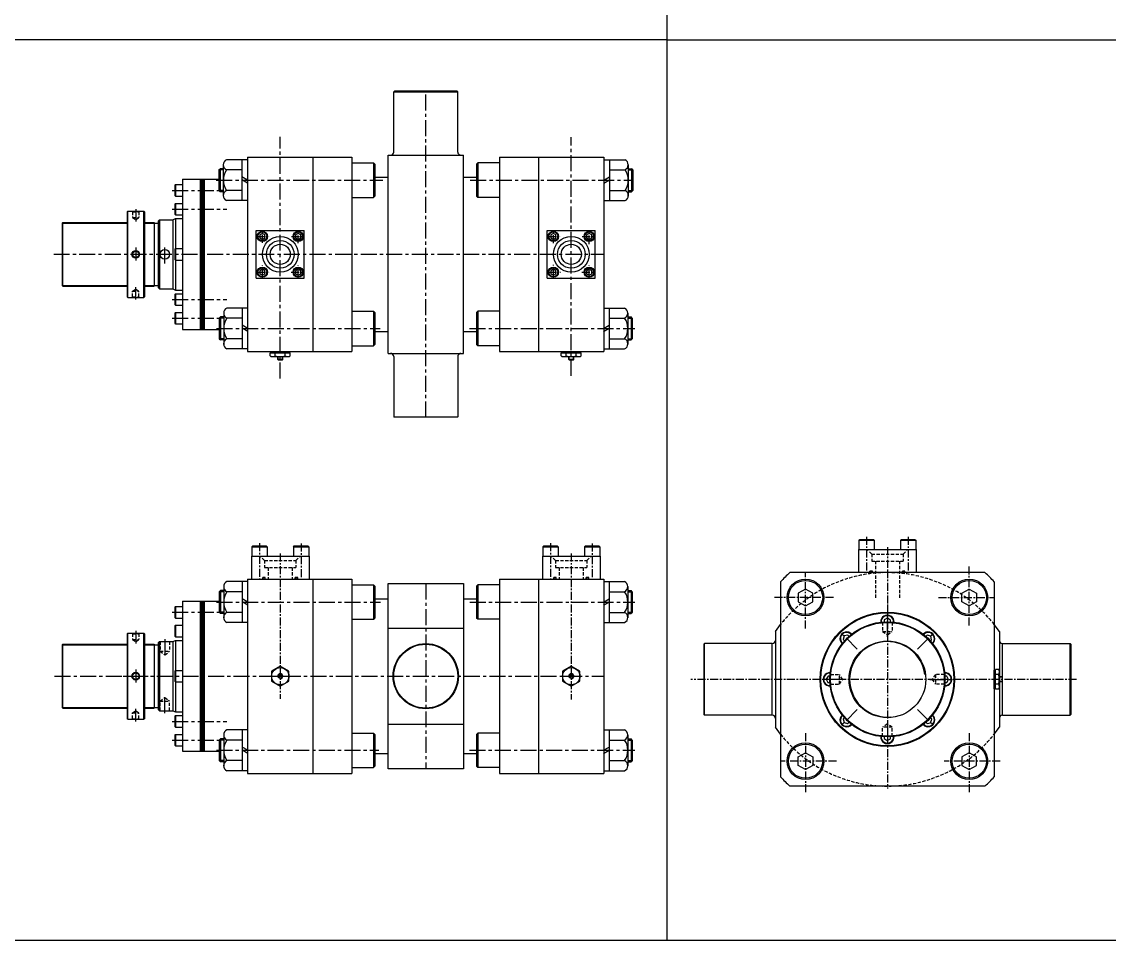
# Model space of a CAD drawing. Extents: x -819 to 9946, y 0 to 4813.
# Drawn here: x 4964 to 6664, y 0 to 1437 of the extents above; entities that cross this region are included whole.
import ezdxf

# ---------------------------------------------------------------- set-up
doc = ezdxf.new("R2010")
doc.units = 0
doc.header["$LTSCALE"] = 10
doc.header["$MEASUREMENT"] = 0
for name, pattern in [('CENTER', [2, 1.25, -0.25, 0.25, -0.25]), ('CENTERX2', [4, 2.5, -0.5, 0.5, -0.5]), ('HIDDENX2', [0.75, 0.5, -0.25])]:
    doc.linetypes.add(name, pattern=pattern)
doc.layers.get('0').update_dxf_attribs({"linetype": 'CONTINUOUS'})
for name, color, linetype in [('BOM-UDEF', 3, 'CONTINUOUS'), ('CEN', 1, 'CENTERX2'), ('HID', 2, 'HIDDENX2'), ('ML', 7, 'CONTINUOUS')]:
    doc.layers.add(name, color=color, linetype=linetype)

msp = doc.modelspace()

# ---------------------------------------------------------------- linework, layer by layer
for p, q in [((5972.619, 2826.778), (5972.619, 0)), ((5972.619, 1408.728), (0, 1408.728)), ((5972.619, 1408.728), (7819.647, 1408.728)), ((0, 0), (9946.14, 0))]:
    msp.add_line(p, q)
at = {"color": 7, "linetype": 'Continuous'}
for p, q in [((5352.745, 914.108), (5352.745, 919.126)), ((5352.745, 919.126), (5359.083, 919.126)), ((5353.745, 919.126), (5353.745, 921.126)), ((5353.745, 921.126), (5382.922, 921.126)), ((5359.083, 919.126), (5383.922, 919.126)), ((5360.539, 914.108), (5360.539, 919.126)), ((5376.128, 914.108), (5376.128, 919.126)), ((5382.922, 919.126), (5382.922, 921.126)), ((5383.922, 914.108), (5383.922, 919.126)), ((5807.745, 914.108), (5807.745, 919.126)), ((5807.745, 919.126), (5814.083, 919.126)), ((5808.745, 919.126), (5808.745, 921.126)), ((5808.745, 921.126), (5837.922, 921.126)), ((5814.083, 919.126), (5838.922, 919.126)), ((5815.539, 914.108), (5815.539, 919.126)), ((5831.128, 914.108), (5831.128, 919.126)), ((5837.922, 919.126), (5837.922, 921.126)), ((5838.922, 914.108), (5838.922, 919.126)), ((5355.92, 913.126), (5380.746, 913.126)), ((5364.333, 913.381), (5364.333, 913.383)), ((5364.333, 908.626), (5364.333, 913.126)), ((5364.333, 908.626), (5364.833, 908.126)), ((5372.333, 908.626), (5364.333, 908.626)), ((5364.833, 908.126), (5371.833, 908.126)), ((5372.333, 908.626), (5371.833, 908.126)), ((5372.333, 908.626), (5372.333, 913.126)), ((5810.92, 913.126), (5835.746, 913.126)), ((5819.333, 913.381), (5819.333, 913.383)), ((5819.333, 908.626), (5819.333, 913.126)), ((5819.333, 908.626), (5819.833, 908.126)), ((5827.333, 908.626), (5819.333, 908.626)), ((5819.833, 908.126), (5826.833, 908.126)), ((5827.333, 908.626), (5826.833, 908.126)), ((5827.333, 908.626), (5827.333, 913.126)), ((6484.589, 393.61), (6484.589, 422.787)), ((6486.589, 422.787), (6484.589, 422.787)), ((6491.606, 423.787), (6486.589, 423.787)), ((6486.589, 398.949), (6486.589, 423.787)), ((6491.606, 415.993), (6486.589, 415.993)), ((6492.589, 395.786), (6492.589, 420.612)), ((6497.089, 412.199), (6492.589, 412.199)), ((6497.089, 412.199), (6497.589, 411.699)), ((6497.089, 412.199), (6497.089, 404.199)), ((6497.589, 404.699), (6497.589, 411.699)), ((6486.589, 393.61), (6484.589, 393.61)), ((6491.606, 400.405), (6486.589, 400.405)), ((6486.589, 392.61), (6486.589, 398.949)), ((6491.606, 392.61), (6486.589, 392.61)), ((6492.334, 404.199), (6492.332, 404.199)), ((6497.089, 404.199), (6492.589, 404.199)), ((6497.089, 404.199), (6497.589, 404.699))]:
    msp.add_line(p, q, dxfattribs=at)
at = {"color": 1, "linetype": 'CENTER', "ltscale": 5}
for p, q in [((5354.833, 413.149), (5381.833, 413.149)), ((5809.833, 413.149), (5836.833, 413.149))]:
    msp.add_line(p, q, dxfattribs=at)
at = {"color": 7, "linetype": 'Continuous'}
for points in [[(5354.833, 405.355), (5368.333, 397.56), (5381.833, 405.355), (5381.833, 420.943), (5368.333, 428.737), (5354.833, 420.943)], [(5809.833, 405.355), (5823.333, 397.56), (5836.833, 405.355), (5836.833, 420.943), (5823.333, 428.737), (5809.833, 420.943)], [(5366.89, 415.649), (5365.447, 413.149), (5366.89, 410.649), (5369.777, 410.649), (5371.22, 413.149), (5369.777, 415.649)], [(5821.89, 415.649), (5820.447, 413.149), (5821.89, 410.649), (5824.777, 410.649), (5826.22, 413.149), (5824.777, 415.649)]]:
    msp.add_lwpolyline(points, close=True, dxfattribs=at)
for centre, radius in [((5368.333, 413.149), 13.5), ((5823.333, 413.149), 13.5), ((5368.333, 413.149), 3.5), ((5823.333, 413.149), 3.5)]:
    msp.add_circle(centre, radius, dxfattribs=at)
for centre, radius, start, end in [((5355.92, 918.748), 5.623, 235.615753, 270), ((5356.642, 921.346), 8.22, 241.700645, 298.299355), ((5368.326, 944.472), 31.347, 255.617183, 270.014071), ((5368.341, 944.472), 31.347, 269.985929, 284.382817), ((5380.025, 921.346), 8.22, 241.700645, 298.299355), ((5810.92, 918.748), 5.623, 235.615753, 270), ((5811.642, 921.346), 8.22, 241.700645, 298.299355), ((5823.326, 944.472), 31.347, 255.617183, 270.014071), ((5823.341, 944.472), 31.347, 269.985929, 284.382817), ((5835.025, 921.346), 8.22, 241.700645, 298.299355), ((6484.368, 419.89), 8.22, 331.700645, 28.299355), ((6461.242, 408.207), 31.347, 359.985929, 14.382817), ((6461.242, 408.191), 31.347, 345.617183, 0.014071), ((6484.368, 396.508), 8.22, 331.700645, 28.299355), ((6486.966, 395.786), 5.623, 325.615753, 0)]:
    msp.add_arc(centre, radius, start, end, dxfattribs=at)
at = {"layer": 'BOM-UDEF', "color": 0}
for p, q in [((5536.833, 1228.126), (5654.833, 1228.126)), ((5536.833, 918.126), (5536.833, 1228.126)), ((5654.833, 918.126), (5654.833, 1228.126)), ((5536.833, 918.126), (5654.833, 918.126)), ((5536.833, 558.149), (5654.833, 558.149)), ((5536.833, 268.149), (5536.833, 558.149)), ((5654.833, 558.149), (5654.833, 268.149)), ((6142.589, 483.199), (6150.589, 494.067)), ((6492.589, 483.199), (6484.589, 494.067)), ((5536.833, 488.149), (5654.833, 488.149)), ((6137.589, 352.199), (6137.589, 464.199)), ((6497.589, 352.199), (6497.589, 464.199)), ((5536.833, 338.149), (5654.833, 338.149)), ((6150.589, 322.331), (6142.589, 333.199)), ((6484.589, 322.331), (6492.589, 333.199)), ((5654.833, 268.149), (5536.833, 268.149))]:
    msp.add_line(p, q, dxfattribs=at)
for radius in [51, 50]:
    msp.add_circle((5595.833, 413.149), radius, dxfattribs=at)
for centre, start, end in [((5540.833, 1233.126), 270, 0), ((5540.833, 913.126), 0, 90), ((6137.589, 347.199), 0, 90), ((6497.589, 347.199), 90, 180)]:
    msp.add_arc(centre, 5, start, end, dxfattribs=at)
at = {"layer": 'CEN'}
for p, q in [((5595.833, 818.126), (5595.833, 1328.126)), ((5368.333, 878.853), (5368.333, 1257.066)), ((5823.333, 883.151), (5823.333, 1256.467)), ((5268.333, 1189.126), (5528.759, 1189.126)), ((5665.489, 1189.126), (5919.333, 1189.126)), ((5199.333, 1173.126), (5272.333, 1173.126)), ((5284.252, 1173.126), (5284.333, 1173.126)), ((5142.466, 1143.87), (5142.466, 1124.313)), ((5199.333, 1143.836), (5284.749, 1143.836)), ((5014.067, 1073.126), (5873.782, 1073.126)), ((5142.466, 1083.636), (5142.466, 1063.359)), ((5187.833, 1058.832), (5187.833, 1086.442)), ((5142.466, 1002.381), (5142.466, 1021.938)), ((5199.333, 1002.416), (5284.749, 1002.416)), ((5199.333, 973.126), (5272.885, 973.126)), ((5268.885, 957.126), (5524.571, 957.126)), ((5664.292, 957.126), (5922.782, 957.126)), ((5595.833, 558.149), (5595.833, 268.149)), ((5268.885, 529.149), (5525.078, 529.149)), ((5664.596, 529.149), (5922.782, 529.149)), ((5199.333, 513.149), (5272.885, 513.149)), ((6317.589, 525.208), (6317.589, 471.19)), ((6317.589, 474.737), (6317.589, 510.728)), ((5142.466, 483.893), (5142.466, 464.337)), ((6270.54, 455.248), (6245.09, 480.698)), ((6364.638, 455.248), (6390.088, 480.698)), ((5187.833, 471.149), (5187.833, 443.539)), ((5015.421, 413.149), (5873.782, 413.149)), ((5122.838, 413.149), (5161.114, 413.149)), ((5122.838, 413.149), (5161.114, 413.149)), ((5136.76, 413.149), (5172.025, 413.149)), ((5136.76, 413.149), (5172.025, 413.149)), ((5142.466, 423.659), (5142.466, 403.383)), ((6251.051, 408.199), (6215.06, 408.199)), ((6384.127, 408.199), (6420.118, 408.199)), ((5187.833, 355.149), (5187.833, 382.759)), ((5142.466, 342.405), (5142.466, 361.961)), ((6270.54, 361.149), (6245.09, 335.7)), ((6364.638, 361.149), (6390.088, 335.7)), ((5199.333, 342.438), (5284.749, 342.438)), ((6317.589, 341.661), (6317.589, 305.67)), ((5199.333, 313.149), (5272.885, 313.149)), ((5268.609, 297.149), (5522.517, 297.149)), ((5663.965, 297.149), (5922.782, 297.149))]:
    msp.add_line(p, q, dxfattribs=at)
at = {"layer": 'HID'}
for p, q in [((5137.466, 1139.626), (5136.466, 1140.626)), ((5137.466, 1139.626), (5137.466, 1130.626)), ((5137.466, 1139.626), (5147.466, 1139.626)), ((5147.466, 1139.626), (5148.466, 1140.626)), ((5147.466, 1139.626), (5147.466, 1130.626)), ((5137.466, 1130.626), (5147.466, 1130.626)), ((5137.466, 1130.626), (5142.466, 1127.459)), ((5142.466, 1127.459), (5147.466, 1130.626)), ((5137.466, 1006.626), (5136.466, 1005.626)), ((5137.466, 1015.626), (5142.466, 1018.792)), ((5137.466, 1015.626), (5147.466, 1015.626)), ((5137.466, 1006.626), (5137.466, 1015.626)), ((5137.466, 1006.626), (5147.466, 1006.626)), ((5142.466, 1018.792), (5147.466, 1015.626)), ((5147.466, 1006.626), (5147.466, 1015.626)), ((5147.466, 1006.626), (5148.466, 1005.626)), ((5343.783, 594.199), (5336.833, 601.149)), ((5392.883, 594.199), (5399.833, 601.149)), ((5798.783, 594.199), (5791.833, 601.149)), ((5847.883, 594.199), (5854.833, 601.149)), ((6293.039, 604.249), (6286.089, 611.199)), ((6293.039, 604.249), (6342.139, 604.249)), ((6293.039, 604.249), (6293.039, 593.199)), ((6342.139, 604.249), (6349.089, 611.199)), ((6342.139, 604.249), (6342.139, 593.199)), ((5343.783, 594.199), (5343.783, 583.149)), ((5343.783, 594.199), (5392.883, 594.199)), ((5343.783, 583.149), (5392.883, 583.149)), ((5349.583, 583.149), (5349.583, 565.149)), ((5387.083, 583.149), (5387.083, 565.149)), ((5392.883, 594.199), (5392.883, 583.149)), ((5798.783, 594.199), (5798.783, 583.149)), ((5798.783, 594.199), (5847.883, 594.199)), ((5798.783, 583.149), (5847.883, 583.149)), ((5804.583, 583.149), (5804.583, 565.149)), ((5842.083, 583.149), (5842.083, 565.149)), ((5847.883, 594.199), (5847.883, 583.149)), ((6293.039, 593.199), (6342.139, 593.199)), ((6298.839, 593.199), (6298.839, 534.313)), ((6336.339, 593.199), (6336.339, 534.313)), ((5340.833, 565.149), (5340.833, 567.549)), ((5340.833, 567.549), (5344.833, 567.549)), ((5344.833, 567.549), (5340.833, 567.549)), ((5340.833, 565.149), (5340.833, 567.549)), ((5344.833, 565.149), (5344.833, 567.549)), ((5344.833, 565.149), (5344.833, 567.549)), ((5391.833, 565.149), (5391.833, 567.549)), ((5395.833, 567.549), (5391.833, 567.549)), ((5391.833, 567.549), (5395.833, 567.549)), ((5391.833, 565.149), (5391.833, 567.549)), ((5395.833, 565.149), (5395.833, 567.549)), ((5395.833, 565.149), (5395.833, 567.549)), ((5795.833, 565.149), (5795.833, 567.549)), ((5795.833, 567.549), (5799.833, 567.549)), ((5799.833, 567.549), (5795.833, 567.549)), ((5795.833, 565.149), (5795.833, 567.549)), ((5799.833, 565.149), (5799.833, 567.549)), ((5799.833, 565.149), (5799.833, 567.549)), ((5846.833, 565.149), (5846.833, 567.549)), ((5850.833, 567.549), (5846.833, 567.549)), ((5846.833, 567.549), (5850.833, 567.549)), ((5846.833, 565.149), (5846.833, 567.549)), ((5850.833, 565.149), (5850.833, 567.549)), ((5850.833, 565.149), (5850.833, 567.549)), ((6290.089, 575.199), (6290.089, 577.599)), ((6290.089, 577.599), (6294.089, 577.599)), ((6294.089, 577.599), (6290.089, 577.599)), ((6290.089, 575.199), (6290.089, 577.599)), ((6294.089, 575.199), (6294.089, 577.599)), ((6294.089, 575.199), (6294.089, 577.599)), ((6341.089, 575.199), (6341.089, 577.599)), ((6345.089, 577.599), (6341.089, 577.599)), ((6341.089, 577.599), (6345.089, 577.599)), ((6341.089, 575.199), (6341.089, 577.599)), ((6345.089, 575.199), (6345.089, 577.599)), ((6345.089, 575.199), (6345.089, 577.599)), ((6309.457, 497.831), (6310.089, 497.199)), ((6310.089, 497.199), (6310.089, 483.199)), ((6310.089, 497.199), (6325.089, 497.199)), ((6325.721, 497.831), (6325.089, 497.199)), ((6325.089, 497.199), (6325.089, 483.199)), ((5137.466, 479.649), (5136.466, 480.649)), ((5137.466, 479.649), (5137.466, 470.649)), ((5137.466, 479.649), (5147.466, 479.649)), ((5147.466, 479.649), (5148.466, 480.649)), ((5147.466, 479.649), (5147.466, 470.649)), ((6310.089, 483.199), (6317.589, 478.047)), ((6310.089, 483.199), (6325.089, 483.199)), ((6317.589, 478.047), (6325.089, 483.199)), ((5137.466, 470.649), (5147.466, 470.649)), ((5137.466, 470.649), (5142.466, 467.483)), ((5142.466, 467.483), (5147.466, 470.649)), ((5180.333, 467.149), (5180.333, 452.149)), ((5195.333, 467.149), (5195.333, 452.149)), ((5180.333, 452.149), (5187.833, 446.318)), ((5180.333, 452.149), (5195.333, 452.149)), ((5187.833, 446.318), (5195.333, 452.149)), ((6227.957, 416.331), (6228.589, 415.699)), ((6227.957, 416.331), (6228.589, 415.699)), ((6228.589, 415.699), (6242.589, 415.699)), ((6228.589, 400.699), (6228.589, 415.699)), ((6228.589, 400.699), (6228.589, 415.699)), ((6247.741, 408.199), (6242.589, 415.699)), ((6242.589, 400.699), (6242.589, 415.699)), ((6242.589, 400.699), (6247.741, 408.199)), ((6392.589, 415.699), (6387.437, 408.199)), ((6387.437, 408.199), (6392.589, 400.699)), ((6406.589, 415.699), (6392.589, 415.699)), ((6392.589, 415.699), (6392.589, 400.699)), ((6407.221, 416.331), (6406.589, 415.699)), ((6407.221, 416.331), (6406.589, 415.699)), ((6406.589, 415.699), (6406.589, 400.699)), ((6406.589, 415.699), (6406.589, 400.699)), ((6227.957, 400.067), (6228.589, 400.699)), ((6227.957, 400.067), (6228.589, 400.699)), ((6228.589, 400.699), (6242.589, 400.699)), ((6406.589, 400.699), (6392.589, 400.699)), ((6407.221, 400.067), (6406.589, 400.699)), ((6407.221, 400.067), (6406.589, 400.699)), ((5180.333, 374.149), (5187.833, 379.98)), ((5180.333, 359.149), (5180.333, 374.149)), ((5180.333, 374.149), (5195.333, 374.149)), ((5187.833, 379.98), (5195.333, 374.149)), ((5195.333, 359.149), (5195.333, 374.149)), ((5137.466, 355.649), (5142.466, 358.815)), ((5142.466, 358.815), (5147.466, 355.649)), ((5137.466, 346.649), (5136.466, 345.649)), ((5137.466, 355.649), (5147.466, 355.649)), ((5137.466, 346.649), (5137.466, 355.649)), ((5137.466, 346.649), (5147.466, 346.649)), ((5147.466, 346.649), (5147.466, 355.649)), ((5147.466, 346.649), (5148.466, 345.649)), ((6317.589, 338.35), (6310.089, 333.199)), ((6310.089, 319.199), (6310.089, 333.199)), ((6325.089, 333.199), (6310.089, 333.199)), ((6325.089, 333.199), (6317.589, 338.35)), ((6325.089, 319.199), (6325.089, 333.199)), ((6309.457, 318.567), (6310.089, 319.199)), ((6309.457, 318.567), (6310.089, 319.199)), ((6325.089, 319.199), (6310.089, 319.199)), ((6325.089, 319.199), (6310.089, 319.199)), ((6325.721, 318.567), (6325.089, 319.199)), ((6325.721, 318.567), (6325.089, 319.199))]:
    msp.add_line(p, q, dxfattribs=at)
for centre, radius, start, end in [((5342.171, 566.349), 1.2, 90, 270), ((5343.502, 566.349), 1.2, 270, 90), ((5393.165, 566.349), 1.2, 90, 270), ((5394.496, 566.349), 1.2, 270, 90), ((5797.171, 566.349), 1.2, 90, 270), ((5798.502, 566.349), 1.2, 270, 90), ((5848.165, 566.349), 1.2, 90, 270), ((5849.496, 566.349), 1.2, 270, 90), ((6317.589, 362.759), 212.44, 38.177145, 141.822855), ((6291.426, 576.399), 1.2, 90, 270), ((6292.758, 576.399), 1.2, 270, 90), ((6342.42, 576.399), 1.2, 90, 270), ((6343.752, 576.399), 1.2, 270, 90), ((6317.589, 453.639), 212.44, 218.177145, 321.822855)]:
    msp.add_arc(centre, radius, start, end, dxfattribs=at)
at = {"layer": 'ML'}
for p, q in [((5546.833, 1328.126), (5545.833, 1327.126)), ((5545.833, 1233.126), (5545.833, 1327.126)), ((5545.833, 1327.126), (5645.833, 1327.126)), ((5644.833, 1328.126), (5546.833, 1328.126)), ((5645.833, 1327.126), (5644.833, 1328.126)), ((5645.833, 1233.126), (5645.833, 1327.126)), ((5317.333, 1225.126), (5317.333, 921.126)), ((5317.333, 1225.126), (5480.333, 1225.126)), ((5419.333, 1225.126), (5419.333, 921.126)), ((5480.333, 1225.126), (5480.333, 921.126)), ((5711.333, 1225.126), (5711.333, 921.126)), ((5711.333, 1225.126), (5874.333, 1225.126)), ((5772.333, 1225.126), (5772.333, 921.126)), ((5874.333, 1225.126), (5874.333, 921.126)), ((5279.333, 1213.325), (5279.333, 1164.19)), ((5317.333, 1221.126), (5284.333, 1221.126)), ((5308.333, 1221.126), (5308.333, 1157.126)), ((5480.333, 1216.126), (5514.333, 1216.126)), ((5514.333, 1216.126), (5514.333, 1162.126)), ((5514.333, 1216.126), (5516.333, 1214.126)), ((5516.333, 1214.126), (5516.333, 1164.126)), ((5677.333, 1216.126), (5675.333, 1214.126)), ((5675.333, 1214.126), (5675.333, 1164.126)), ((5711.333, 1216.126), (5677.333, 1216.126)), ((5677.333, 1216.126), (5677.333, 1162.126)), ((5874.333, 1221.126), (5907.333, 1221.126)), ((5883.333, 1221.126), (5883.333, 1157.126)), ((5912.333, 1213.325), (5912.333, 1164.19)), ((5215.333, 1190.626), (5272.333, 1190.626)), ((5215.333, 1190.626), (5215.333, 955.626)), ((5243.333, 1190.626), (5243.333, 955.626)), ((5245.333, 1190.626), (5245.333, 955.626)), ((5247.333, 1190.626), (5247.333, 955.626)), ((5249.333, 1190.626), (5249.333, 955.626)), ((5272.333, 1205.126), (5274.333, 1207.126)), ((5272.333, 1205.126), (5272.333, 1173.126)), ((5274.333, 1207.126), (5274.333, 1171.126)), ((5279.333, 1207.126), (5274.333, 1207.126)), ((5308.333, 1205.246), (5284.333, 1205.246)), ((5516.333, 1194.026), (5536.833, 1194.026)), ((5654.833, 1194.026), (5675.333, 1194.026)), ((5883.333, 1205.246), (5907.333, 1205.246)), ((5912.333, 1207.126), (5917.333, 1207.126)), ((5917.333, 1207.126), (5917.333, 1171.126)), ((5919.333, 1205.126), (5917.333, 1207.126)), ((5919.333, 1205.126), (5919.333, 1173.126)), ((5203.333, 1181.126), (5204.333, 1182.126)), ((5203.333, 1181.126), (5203.333, 1165.126)), ((5204.333, 1182.126), (5215.333, 1182.126)), ((5204.333, 1182.126), (5204.333, 1164.126)), ((5203.333, 1165.126), (5204.333, 1164.126)), ((5204.333, 1164.126), (5215.333, 1164.126)), ((5272.333, 1173.126), (5274.333, 1171.126)), ((5279.333, 1171.126), (5274.333, 1171.126)), ((5308.333, 1173.006), (5284.333, 1173.006)), ((5317.333, 1157.126), (5284.333, 1157.126)), ((5480.333, 1162.126), (5514.333, 1162.126)), ((5514.333, 1162.126), (5516.333, 1164.126)), ((5677.333, 1162.126), (5675.333, 1164.126)), ((5711.333, 1162.126), (5677.333, 1162.126)), ((5874.333, 1157.126), (5907.333, 1157.126)), ((5883.333, 1173.006), (5907.333, 1173.006)), ((5912.333, 1171.126), (5917.333, 1171.126)), ((5919.333, 1173.126), (5917.333, 1171.126)), ((5129.966, 1140.626), (5128.966, 1139.626)), ((5128.966, 1139.626), (5128.966, 1006.626)), ((5129.966, 1005.626), (5129.966, 1140.626)), ((5129.966, 1140.626), (5154.966, 1140.626)), ((5154.966, 1005.626), (5154.966, 1140.626)), ((5154.966, 1140.626), (5155.966, 1139.626)), ((5155.966, 1139.626), (5155.966, 1006.626)), ((5203.333, 1151.836), (5204.333, 1152.836)), ((5203.333, 1151.836), (5203.333, 1135.836)), ((5204.333, 1152.836), (5204.333, 1134.836)), ((5204.333, 1152.836), (5215.333, 1152.836)), ((5028.333, 1123.126), (5027.333, 1122.126)), ((5028.333, 1123.126), (5128.966, 1123.126)), ((5028.333, 1023.126), (5028.333, 1123.126)), ((5155.966, 1123.126), (5171.333, 1123.126)), ((5171.333, 1123.126), (5171.333, 1023.126)), ((5177.333, 1125.126), (5179.333, 1127.126)), ((5177.333, 1125.126), (5177.333, 1021.126)), ((5179.333, 1127.126), (5179.333, 1019.126)), ((5179.333, 1127.126), (5200.333, 1127.126)), ((5200.333, 1127.126), (5204.333, 1129.126)), ((5200.333, 1127.126), (5200.333, 1019.126)), ((5203.333, 1135.836), (5204.333, 1134.836)), ((5204.333, 1134.836), (5215.333, 1134.836)), ((5204.333, 1129.126), (5204.333, 1017.126)), ((5204.333, 1129.126), (5215.333, 1129.126)), ((5027.333, 1122.126), (5027.333, 1024.126)), ((5171.333, 1122.126), (5177.333, 1122.126)), ((5330.833, 1035.626), (5330.833, 1110.626)), ((5330.833, 1110.626), (5405.833, 1110.626)), ((5405.833, 1035.626), (5405.833, 1110.626)), ((5405.833, 1035.626), (5405.833, 1110.626)), ((5785.833, 1110.626), (5860.833, 1110.626)), ((5785.833, 1035.626), (5785.833, 1110.626)), ((5860.833, 1035.626), (5860.833, 1110.626)), ((5860.833, 1035.626), (5860.833, 1110.626)), ((5203.333, 1081.126), (5204.333, 1082.126)), ((5203.333, 1081.126), (5204.333, 1082.126)), ((5203.333, 1081.126), (5203.333, 1065.126)), ((5203.333, 1081.126), (5203.333, 1065.126)), ((5204.333, 1082.126), (5204.333, 1064.126)), ((5204.333, 1082.126), (5215.333, 1082.126)), ((5204.333, 1082.126), (5204.333, 1064.126)), ((5204.333, 1082.126), (5215.333, 1082.126)), ((5203.333, 1065.126), (5204.333, 1064.126)), ((5203.333, 1065.126), (5204.333, 1064.126)), ((5204.333, 1064.126), (5215.333, 1064.126)), ((5204.333, 1064.126), (5215.333, 1064.126)), ((5027.333, 1024.126), (5028.333, 1023.126)), ((5027.333, 1024.126), (5028.333, 1023.126)), ((5028.333, 1023.126), (5128.966, 1023.126)), ((5155.966, 1023.126), (5171.333, 1023.126)), ((5171.333, 1024.126), (5177.333, 1024.126)), ((5177.333, 1021.126), (5179.333, 1019.126)), ((5330.833, 1035.626), (5405.833, 1035.626)), ((5785.833, 1035.626), (5860.833, 1035.626)), ((5129.966, 1005.626), (5128.966, 1006.626)), ((5129.966, 1005.626), (5154.966, 1005.626)), ((5154.966, 1005.626), (5155.966, 1006.626)), ((5179.333, 1019.126), (5200.333, 1019.126)), ((5200.333, 1019.126), (5204.333, 1017.126)), ((5203.333, 1010.416), (5204.333, 1011.416)), ((5203.333, 1010.416), (5203.333, 994.416)), ((5204.333, 1017.126), (5215.333, 1017.126)), ((5204.333, 1011.416), (5204.333, 993.416)), ((5204.333, 1011.416), (5215.333, 1011.416)), ((5203.333, 994.416), (5204.333, 993.416)), ((5204.333, 993.416), (5215.333, 993.416)), ((5317.885, 989.126), (5284.885, 989.126)), ((5308.885, 989.126), (5308.885, 925.126)), ((5873.782, 989.126), (5906.782, 989.126)), ((5882.782, 989.126), (5882.782, 925.126)), ((5203.333, 981.126), (5204.333, 982.126)), ((5203.333, 981.126), (5203.333, 965.126)), ((5204.333, 982.126), (5215.333, 982.126)), ((5204.333, 982.126), (5204.333, 964.126)), ((5272.885, 973.126), (5274.885, 975.126)), ((5272.885, 973.126), (5272.885, 941.126)), ((5274.885, 975.126), (5274.885, 939.126)), ((5279.885, 975.126), (5274.885, 975.126)), ((5279.885, 981.325), (5279.885, 932.19)), ((5308.885, 973.246), (5284.885, 973.246)), ((5480.333, 984.126), (5514.333, 984.126)), ((5514.333, 984.126), (5514.333, 930.126)), ((5514.333, 984.126), (5516.333, 982.126)), ((5516.333, 982.126), (5516.333, 932.126)), ((5677.333, 984.126), (5675.333, 982.126)), ((5675.333, 982.126), (5675.333, 932.126)), ((5711.333, 984.126), (5677.333, 984.126)), ((5677.333, 984.126), (5677.333, 930.126)), ((5882.782, 973.246), (5906.782, 973.246)), ((5911.782, 981.325), (5911.782, 932.19)), ((5911.782, 975.126), (5916.782, 975.126)), ((5916.782, 975.126), (5916.782, 939.126)), ((5918.782, 973.126), (5916.782, 975.126)), ((5918.782, 973.126), (5918.782, 941.126)), ((5203.333, 965.126), (5204.333, 964.126)), ((5204.333, 964.126), (5215.333, 964.126)), ((5215.333, 955.626), (5272.885, 955.626)), ((5516.333, 952.226), (5536.833, 952.226)), ((5654.833, 952.226), (5675.333, 952.226)), ((5272.885, 941.126), (5274.885, 939.126)), ((5279.885, 939.126), (5274.885, 939.126)), ((5308.885, 941.006), (5284.885, 941.006)), ((5882.782, 941.006), (5906.782, 941.006)), ((5911.782, 939.126), (5916.782, 939.126)), ((5918.782, 941.126), (5916.782, 939.126)), ((5317.885, 925.126), (5284.885, 925.126)), ((5317.333, 921.126), (5480.333, 921.126)), ((5480.333, 930.126), (5514.333, 930.126)), ((5514.333, 930.126), (5516.333, 932.126)), ((5677.333, 930.126), (5675.333, 932.126)), ((5711.333, 930.126), (5677.333, 930.126)), ((5711.333, 921.126), (5874.333, 921.126)), ((5873.782, 925.126), (5906.782, 925.126)), ((5545.833, 913.126), (5545.833, 819.126)), ((5645.833, 913.126), (5645.833, 819.126)), ((5546.833, 818.126), (5545.833, 819.126)), ((5545.833, 819.126), (5645.833, 819.126)), ((5644.833, 818.126), (5546.833, 818.126)), ((5645.833, 819.126), (5644.833, 818.126)), ((5323.833, 615.649), (5325.333, 617.149)), ((5323.833, 615.649), (5323.833, 601.149)), ((5323.833, 615.649), (5347.833, 615.649)), ((5325.333, 617.149), (5346.333, 617.149)), ((5346.333, 617.149), (5347.833, 615.649)), ((5347.833, 615.649), (5347.833, 601.149)), ((5388.833, 615.649), (5390.333, 617.149)), ((5388.833, 615.649), (5388.833, 601.149)), ((5388.833, 615.649), (5412.833, 615.649)), ((5390.333, 617.149), (5411.333, 617.149)), ((5411.333, 617.149), (5412.833, 615.649)), ((5412.833, 615.649), (5412.833, 601.149)), ((5778.833, 615.649), (5780.333, 617.149)), ((5778.833, 615.649), (5802.833, 615.649)), ((5778.833, 615.649), (5778.833, 601.149)), ((5780.333, 617.149), (5801.333, 617.149)), ((5801.333, 617.149), (5802.833, 615.649)), ((5802.833, 615.649), (5802.833, 601.149)), ((5843.833, 615.649), (5845.333, 617.149)), ((5843.833, 615.649), (5867.833, 615.649)), ((5843.833, 615.649), (5843.833, 601.149)), ((5845.333, 617.149), (5866.333, 617.149)), ((5866.333, 617.149), (5867.833, 615.649)), ((5867.833, 615.649), (5867.833, 601.149)), ((6273.089, 625.699), (6274.589, 627.199)), ((6273.089, 625.699), (6297.089, 625.699)), ((6273.089, 625.699), (6273.089, 611.199)), ((6274.589, 627.199), (6295.589, 627.199)), ((6295.589, 627.199), (6297.089, 625.699)), ((6297.089, 625.699), (6297.089, 611.199)), ((6338.089, 625.699), (6339.589, 627.199)), ((6338.089, 625.699), (6362.089, 625.699)), ((6338.089, 625.699), (6338.089, 611.199)), ((6339.589, 627.199), (6360.589, 627.199)), ((6360.589, 627.199), (6362.089, 625.699)), ((6362.089, 625.699), (6362.089, 611.199)), ((5323.333, 601.149), (5413.333, 601.149)), ((5323.333, 601.149), (5323.333, 565.149)), ((5413.333, 601.149), (5413.333, 565.149)), ((5778.333, 601.149), (5778.333, 565.149)), ((5778.333, 601.149), (5868.333, 601.149)), ((5868.333, 601.149), (5868.333, 565.149)), ((6272.589, 611.199), (6362.589, 611.199)), ((6272.589, 611.199), (6272.589, 575.199)), ((6362.589, 611.199), (6362.589, 575.199)), ((5317.885, 561.149), (5284.885, 561.149)), ((5308.885, 561.149), (5308.885, 497.149)), ((5317.333, 565.149), (5480.333, 565.149)), ((5317.333, 565.149), (5317.333, 261.149)), ((5419.333, 565.149), (5419.333, 261.149)), ((5480.333, 565.149), (5480.333, 261.149)), ((5711.333, 565.149), (5711.333, 261.149)), ((5711.333, 565.149), (5874.333, 565.149)), ((5772.333, 565.149), (5772.333, 261.149)), ((5873.782, 561.149), (5906.782, 561.149)), ((5874.333, 565.149), (5874.333, 261.149)), ((5882.782, 561.149), (5882.782, 497.149)), ((6470.119, 575.199), (6165.058, 575.199)), ((5272.885, 545.149), (5274.885, 547.149)), ((5272.885, 545.149), (5272.885, 513.149)), ((5274.885, 547.149), (5274.885, 511.149)), ((5279.885, 547.149), (5274.885, 547.149)), ((5279.885, 553.349), (5279.885, 504.213)), ((5308.885, 545.269), (5284.885, 545.269)), ((5480.333, 556.149), (5514.333, 556.149)), ((5514.333, 556.149), (5516.333, 554.149)), ((5514.333, 556.149), (5514.333, 502.149)), ((5516.333, 554.149), (5516.333, 504.149)), ((5677.333, 556.149), (5675.333, 554.149)), ((5675.333, 554.149), (5675.333, 504.149)), ((5677.333, 556.149), (5677.333, 502.149)), ((5711.333, 556.149), (5677.333, 556.149)), ((5882.782, 545.269), (5906.782, 545.269)), ((5911.782, 553.349), (5911.782, 504.213)), ((5911.782, 547.149), (5916.782, 547.149)), ((5916.782, 547.149), (5916.782, 511.149)), ((5918.782, 545.149), (5916.782, 547.149)), ((5918.782, 545.149), (5918.782, 513.149)), ((6150.589, 560.729), (6150.589, 255.668)), ((6484.589, 560.729), (6484.589, 255.668)), ((5215.333, 530.649), (5272.885, 530.649)), ((5215.333, 530.649), (5215.333, 295.649)), ((5243.333, 530.649), (5243.333, 295.649)), ((5245.333, 530.649), (5245.333, 295.649)), ((5247.333, 530.649), (5247.333, 295.649)), ((5249.333, 530.649), (5249.333, 295.649)), ((5516.333, 534.049), (5536.833, 534.049)), ((5654.833, 534.049), (5675.333, 534.049)), ((5203.333, 521.149), (5204.333, 522.149)), ((5203.333, 521.149), (5203.333, 505.149)), ((5204.333, 522.149), (5215.333, 522.149)), ((5204.333, 522.149), (5204.333, 504.149)), ((5272.885, 513.149), (5274.885, 511.149)), ((5279.885, 511.149), (5274.885, 511.149)), ((5308.885, 513.029), (5284.885, 513.029)), ((5882.782, 513.029), (5906.782, 513.029)), ((5911.782, 511.149), (5916.782, 511.149)), ((5918.782, 513.149), (5916.782, 511.149)), ((5203.333, 505.149), (5204.333, 504.149)), ((5204.333, 504.149), (5215.333, 504.149)), ((5317.885, 497.149), (5284.885, 497.149)), ((5480.333, 502.149), (5514.333, 502.149)), ((5514.333, 502.149), (5516.333, 504.149)), ((5677.333, 502.149), (5675.333, 504.149)), ((5711.333, 502.149), (5677.333, 502.149)), ((5873.782, 497.149), (5906.782, 497.149)), ((5129.966, 480.649), (5128.966, 479.649)), ((5128.966, 479.649), (5128.966, 346.649)), ((5129.966, 345.649), (5129.966, 480.649)), ((5129.966, 480.649), (5154.966, 480.649)), ((5154.966, 345.649), (5154.966, 480.649)), ((5154.966, 480.649), (5155.966, 479.649)), ((5155.966, 479.649), (5155.966, 346.649)), ((5203.333, 491.86), (5204.333, 492.86)), ((5203.333, 491.86), (5203.333, 475.86)), ((5204.333, 492.86), (5215.333, 492.86)), ((5204.333, 492.86), (5204.333, 474.86)), ((6142.589, 483.199), (6142.589, 333.199)), ((6492.589, 483.199), (6492.589, 333.199)), ((5028.333, 463.149), (5027.333, 462.149)), ((5027.333, 462.149), (5027.333, 364.149)), ((5028.333, 463.149), (5128.966, 463.149)), ((5028.333, 363.149), (5028.333, 463.149)), ((5155.966, 463.149), (5171.333, 463.149)), ((5171.333, 463.149), (5171.333, 363.149)), ((5171.333, 462.149), (5177.333, 462.149)), ((5177.333, 465.149), (5179.333, 467.149)), ((5177.333, 465.149), (5177.333, 361.149)), ((5179.333, 467.149), (5179.333, 359.149)), ((5179.333, 467.149), (5200.333, 467.149)), ((5200.333, 467.149), (5204.333, 469.149)), ((5200.333, 467.149), (5200.333, 359.149)), ((5203.333, 475.86), (5204.333, 474.86)), ((5204.333, 474.86), (5215.333, 474.86)), ((5204.333, 469.149), (5215.333, 469.149)), ((5204.333, 469.149), (5204.333, 357.149)), ((6031.589, 464.199), (6030.589, 463.199)), ((6030.589, 463.199), (6030.589, 353.199)), ((6137.589, 464.199), (6031.589, 464.199)), ((6031.589, 352.199), (6031.589, 464.199)), ((6497.589, 464.199), (6603.589, 464.199)), ((6603.589, 464.199), (6604.589, 463.199)), ((6603.589, 352.199), (6603.589, 464.199)), ((6604.589, 463.199), (6604.589, 353.199)), ((5203.333, 421.149), (5204.333, 422.149)), ((5203.333, 421.149), (5203.333, 405.149)), ((5204.333, 422.149), (5204.333, 404.149)), ((5204.333, 422.149), (5215.333, 422.149)), ((5203.333, 405.149), (5204.333, 404.149)), ((5204.333, 404.149), (5215.333, 404.149)), ((5027.333, 364.149), (5028.333, 363.149)), ((5027.333, 364.149), (5028.333, 363.149)), ((5028.333, 363.149), (5128.966, 363.149)), ((5155.966, 363.149), (5171.333, 363.149)), ((5171.333, 364.149), (5177.333, 364.149)), ((5177.333, 361.149), (5179.333, 359.149)), ((5179.333, 359.149), (5200.333, 359.149)), ((5200.333, 359.149), (5204.333, 357.149)), ((5204.333, 357.149), (5215.333, 357.149)), ((5129.966, 345.649), (5128.966, 346.649)), ((5129.966, 345.649), (5154.966, 345.649)), ((5154.966, 345.649), (5155.966, 346.649)), ((5203.333, 350.438), (5204.333, 351.438)), ((5203.333, 350.438), (5204.333, 351.438)), ((5203.333, 350.438), (5203.333, 334.438)), ((5204.333, 351.438), (5215.333, 351.438)), ((5204.333, 351.438), (5204.333, 333.438)), ((5204.333, 351.438), (5215.333, 351.438)), ((6030.589, 353.199), (6031.589, 352.199)), ((6137.589, 352.199), (6031.589, 352.199)), ((6497.589, 352.199), (6603.589, 352.199)), ((6604.589, 353.199), (6603.589, 352.199)), ((5203.333, 334.438), (5204.333, 333.438)), ((5204.333, 333.438), (5215.333, 333.438)), ((5317.885, 329.149), (5284.885, 329.149)), ((5308.885, 329.149), (5308.885, 265.149)), ((5480.333, 324.149), (5514.333, 324.149)), ((5514.333, 324.149), (5514.333, 270.149)), ((5514.333, 324.149), (5516.333, 322.149)), ((5677.333, 324.149), (5675.333, 322.149)), ((5711.333, 324.149), (5677.333, 324.149)), ((5677.333, 324.149), (5677.333, 270.149)), ((5873.782, 329.149), (5906.782, 329.149)), ((5882.782, 329.149), (5882.782, 265.149)), ((5203.333, 321.149), (5204.333, 322.149)), ((5203.333, 321.149), (5203.333, 305.149)), ((5204.333, 322.149), (5215.333, 322.149)), ((5204.333, 322.149), (5204.333, 304.149)), ((5272.885, 313.149), (5274.885, 315.149)), ((5272.885, 313.149), (5272.885, 281.149)), ((5274.885, 315.149), (5274.885, 279.149)), ((5279.885, 315.149), (5274.885, 315.149)), ((5279.885, 321.349), (5279.885, 272.213)), ((5308.885, 313.269), (5284.885, 313.269)), ((5516.333, 322.149), (5516.333, 272.149)), ((5675.333, 322.149), (5675.333, 272.149)), ((5882.782, 313.269), (5906.782, 313.269)), ((5911.782, 321.349), (5911.782, 272.213)), ((5911.782, 315.149), (5916.782, 315.149)), ((5916.782, 315.149), (5916.782, 279.149)), ((5918.782, 313.149), (5916.782, 315.149)), ((5918.782, 313.149), (5918.782, 281.149)), ((5203.333, 305.149), (5204.333, 304.149)), ((5204.333, 304.149), (5215.333, 304.149)), ((5215.333, 295.649), (5272.885, 295.649)), ((5516.333, 292.249), (5536.833, 292.249)), ((5654.833, 292.249), (5675.333, 292.249)), ((5272.885, 281.149), (5274.885, 279.149)), ((5279.885, 279.149), (5274.885, 279.149)), ((5308.885, 281.029), (5284.885, 281.029)), ((5514.333, 270.149), (5516.333, 272.149)), ((5677.333, 270.149), (5675.333, 272.149)), ((5882.782, 281.029), (5906.782, 281.029)), ((5911.782, 279.149), (5916.782, 279.149)), ((5918.782, 281.149), (5916.782, 279.149)), ((5317.885, 265.149), (5284.885, 265.149)), ((5317.333, 261.149), (5480.333, 261.149)), ((5480.333, 270.149), (5514.333, 270.149)), ((5711.333, 270.149), (5677.333, 270.149)), ((5711.333, 261.149), (5874.333, 261.149)), ((5873.782, 265.149), (5906.782, 265.149)), ((6470.119, 241.199), (6165.058, 241.199))]:
    msp.add_line(p, q, dxfattribs=at)
at = {"layer": 'ML', "color": 2}
for p, q in [((5279.333, 1205.126), (5272.333, 1205.126)), ((5317.333, 1189.126), (5308.333, 1194.309)), ((5874.333, 1189.126), (5883.333, 1194.309)), ((5912.333, 1205.126), (5919.333, 1205.126)), ((5317.333, 1184.279), (5308.333, 1189.463)), ((5874.333, 1184.279), (5883.333, 1189.463)), ((5279.333, 1173.126), (5272.333, 1173.126)), ((5912.333, 1173.126), (5919.333, 1173.126)), ((5027.333, 1122.126), (5128.966, 1122.126)), ((5155.966, 1122.126), (5171.333, 1122.126)), ((5027.333, 1024.126), (5128.966, 1024.126)), ((5155.966, 1024.126), (5171.333, 1024.126)), ((5279.885, 973.126), (5272.885, 973.126)), ((5911.782, 973.126), (5918.782, 973.126)), ((5317.885, 957.126), (5308.885, 962.309)), ((5317.885, 952.279), (5308.885, 957.463)), ((5873.782, 957.126), (5882.782, 962.309)), ((5873.782, 952.279), (5882.782, 957.463)), ((5279.885, 941.126), (5272.885, 941.126)), ((5911.782, 941.126), (5918.782, 941.126)), ((5364.833, 913.321), (5364.833, 913.322)), ((5364.833, 908.126), (5364.833, 913.126)), ((5371.833, 908.126), (5371.833, 913.126)), ((5819.833, 913.321), (5819.833, 913.322)), ((5819.833, 908.126), (5819.833, 913.126)), ((5826.833, 908.126), (5826.833, 913.126)), ((5279.885, 545.149), (5272.885, 545.149)), ((5911.782, 545.149), (5918.782, 545.149)), ((5317.885, 529.149), (5308.885, 534.333)), ((5317.885, 524.302), (5308.885, 529.486)), ((5873.782, 529.149), (5882.782, 534.333)), ((5873.782, 524.302), (5882.782, 529.486)), ((5279.885, 513.149), (5272.885, 513.149)), ((5911.782, 513.149), (5918.782, 513.149)), ((5027.333, 462.149), (5128.966, 462.149)), ((5155.966, 462.149), (5171.333, 462.149)), ((6497.589, 411.699), (6492.589, 411.699)), ((6492.394, 404.699), (6492.392, 404.699)), ((6497.589, 404.699), (6492.589, 404.699)), ((5027.333, 364.149), (5128.966, 364.149)), ((5155.966, 364.149), (5171.333, 364.149)), ((5279.885, 313.149), (5272.885, 313.149)), ((5911.782, 313.149), (5918.782, 313.149)), ((5317.885, 297.149), (5308.885, 302.333)), ((5317.885, 292.302), (5308.885, 297.486)), ((5873.782, 297.149), (5882.782, 302.333)), ((5873.782, 292.302), (5882.782, 297.486)), ((5279.885, 281.149), (5272.885, 281.149)), ((5911.782, 281.149), (5918.782, 281.149))]:
    msp.add_line(p, q, dxfattribs=at)
at = {"layer": 'ML', "color": 1, "linetype": 'CENTER'}
for p, q in [((5340.333, 1090.959), (5340.333, 1110.626)), ((5396.333, 1090.328), (5396.333, 1110.626)), ((5795.333, 1090.767), (5795.333, 1110.626)), ((5851.333, 1089.971), (5851.333, 1110.626)), ((5330.833, 1101.126), (5350.842, 1101.126)), ((5385.734, 1101.126), (5405.833, 1101.126)), ((5785.833, 1101.126), (5806.165, 1101.126)), ((5840.578, 1101.126), (5860.833, 1101.126)), ((5851.333, 1089.175), (5851.333, 1089.812)), ((5340.333, 1035.626), (5340.333, 1056.246)), ((5396.333, 1035.626), (5396.333, 1056.088)), ((5795.333, 1035.626), (5795.333, 1056.693)), ((5851.333, 1035.626), (5851.333, 1056.375)), ((5330.833, 1045.126), (5351, 1045.126)), ((5385.261, 1045.126), (5405.833, 1045.126)), ((5785.833, 1045.126), (5806.484, 1045.126)), ((5839.941, 1045.126), (5860.833, 1045.126)), ((6285.089, 631.199), (6285.089, 575.199)), ((6350.089, 631.199), (6350.089, 575.199)), ((5335.833, 621.149), (5335.833, 565.149)), ((5400.833, 620.689), (5400.833, 565.149)), ((5790.833, 621.149), (5790.833, 565.149)), ((5855.833, 620.689), (5855.833, 565.149)), ((6317.589, 615.199), (6317.589, 571.199)), ((5368.333, 605.149), (5368.333, 377.563)), ((5823.333, 605.149), (5823.333, 376.415)), ((6317.589, 579.199), (6317.589, 237.199)), ((6445.589, 492.376), (6445.589, 584.561)), ((6189.589, 487.851), (6189.589, 575.199)), ((6233.412, 536.199), (6141.227, 536.199)), ((6397.241, 536.199), (6484.589, 536.199)), ((6613.063, 408.199), (6010.272, 408.199)), ((6189.589, 324.022), (6189.589, 231.837)), ((6445.589, 324.022), (6445.589, 231.837)), ((6237.936, 280.199), (6150.589, 280.199)), ((6493.936, 280.199), (6406.589, 280.199))]:
    msp.add_line(p, q, dxfattribs=at)
at = {"layer": 'ML'}
for points in [[(5344.333, 1103.435), (5340.333, 1105.744), (5336.333, 1103.435), (5336.333, 1098.816), (5340.333, 1096.507), (5344.333, 1098.816)], [(5400.333, 1103.435), (5396.333, 1105.744), (5392.333, 1103.435), (5392.333, 1098.816), (5396.333, 1096.507), (5400.333, 1098.816)], [(5799.333, 1103.435), (5795.333, 1105.744), (5791.333, 1103.435), (5791.333, 1098.816), (5795.333, 1096.507), (5799.333, 1098.816)], [(5855.333, 1103.435), (5851.333, 1105.744), (5847.333, 1103.435), (5847.333, 1098.816), (5851.333, 1096.507), (5855.333, 1098.816)], [(5344.333, 1047.435), (5340.333, 1049.744), (5336.333, 1047.435), (5336.333, 1042.816), (5340.333, 1040.507), (5344.333, 1042.816)], [(5400.333, 1047.435), (5396.333, 1049.744), (5392.333, 1047.435), (5392.333, 1042.816), (5396.333, 1040.507), (5400.333, 1042.816)], [(5799.333, 1047.435), (5795.333, 1049.744), (5791.333, 1047.435), (5791.333, 1042.816), (5795.333, 1040.507), (5799.333, 1042.816)], [(5855.333, 1047.435), (5851.333, 1049.744), (5847.333, 1047.435), (5847.333, 1042.816), (5851.333, 1040.507), (5855.333, 1042.816)], [(6189.589, 522.947), (6201.065, 529.573), (6201.065, 542.825), (6189.589, 549.451), (6178.112, 542.825), (6178.112, 529.573)], [(6445.589, 522.947), (6434.112, 529.573), (6434.112, 542.825), (6445.589, 549.451), (6457.065, 542.825), (6457.065, 529.573)], [(6189.589, 293.451), (6201.065, 286.825), (6201.065, 273.573), (6189.589, 266.947), (6178.112, 273.573), (6178.112, 286.825)], [(6445.589, 293.451), (6434.112, 286.825), (6434.112, 273.573), (6445.589, 266.947), (6457.065, 273.573), (6457.065, 286.825)]]:
    msp.add_lwpolyline(points, close=True, dxfattribs=at)
for points in [[(6322.589, 498.06), (6322.676, 500.934), (6317.764, 503.972), (6312.676, 501.237), (6312.58, 498.059)], [(6257.583, 475.276), (6255.613, 477.37), (6249.991, 476.045), (6248.327, 470.513), (6250.506, 468.198)], [(6384.666, 468.204), (6386.76, 470.175), (6385.435, 475.797), (6379.903, 477.461), (6377.588, 475.282)], [(6227.728, 413.199), (6224.854, 413.286), (6221.815, 408.374), (6224.55, 403.286), (6227.728, 403.19)], [(6407.45, 403.198), (6410.324, 403.111), (6413.362, 408.024), (6410.627, 413.111), (6407.449, 413.208)], [(6250.512, 348.193), (6248.418, 346.223), (6249.743, 340.601), (6255.274, 338.937), (6257.59, 341.116)], [(6377.594, 341.122), (6379.565, 339.028), (6385.187, 340.353), (6386.851, 345.884), (6384.672, 348.2)], [(6312.589, 318.338), (6312.501, 315.464), (6317.414, 312.425), (6322.501, 315.16), (6322.598, 318.338)]]:
    msp.add_lwpolyline(points, dxfattribs=at)
for centre, radius in [((5340.333, 1101.126), 8), ((5340.333, 1101.126), 7), ((5396.333, 1101.126), 8), ((5396.333, 1101.126), 7), ((5795.333, 1101.126), 8), ((5795.333, 1101.126), 7), ((5851.333, 1101.126), 8), ((5851.333, 1101.126), 7), ((5368.333, 1073.126), 28), ((5368.333, 1073.126), 21.6), ((5368.333, 1073.126), 15.75), ((5823.333, 1073.126), 28), ((5823.333, 1073.126), 21.6), ((5823.333, 1073.126), 15.75), ((5142.466, 1073.126), 6), ((5142.466, 1073.126), 5), ((5142.466, 1073.126), 5), ((5187.833, 1073.126), 7.5), ((5340.333, 1045.126), 8), ((5340.333, 1045.126), 7), ((5396.333, 1045.126), 8), ((5396.333, 1045.126), 7), ((5795.333, 1045.126), 8), ((5795.333, 1045.126), 7), ((5851.333, 1045.126), 8), ((5851.333, 1045.126), 7), ((6189.589, 536.199), 28.795), ((6189.589, 536.199), 26.795), ((6445.589, 536.199), 28.795), ((6445.589, 536.199), 26.795), ((6317.589, 408.199), 105), ((6317.589, 408.199), 104), ((6317.589, 408.199), 90), ((6317.589, 408.199), 89), ((6317.589, 408.199), 60), ((5142.466, 413.149), 6), ((5142.466, 413.149), 5), ((5142.466, 413.149), 5), ((6189.589, 280.199), 28.795), ((6189.589, 280.199), 26.795), ((6445.589, 280.199), 28.795), ((6445.589, 280.199), 26.795)]:
    msp.add_circle(centre, radius, dxfattribs=at)
for centre, radius, start, end in [((5650.833, 1233.126), 5, 180, 270), ((5288.136, 1213.186), 8.804, 115.589407, 244.410593), ((5903.531, 1213.186), 8.804, 295.589407, 64.410593), ((5307.819, 1189.126), 28.485, 145.534969, 214.465031), ((5883.848, 1189.126), 28.485, 325.534969, 34.465031), ((5288.061, 1165.066), 8.772, 115.149343, 244.850657), ((5903.606, 1165.066), 8.772, 295.149343, 64.850657), ((5288.688, 981.186), 8.804, 115.589407, 244.410593), ((5902.979, 981.186), 8.804, 295.589407, 64.410593), ((5308.371, 957.126), 28.485, 145.534969, 214.465031), ((5883.296, 957.126), 28.485, 325.534969, 34.465031), ((5288.613, 933.066), 8.772, 115.149343, 244.850657), ((5903.054, 933.066), 8.772, 295.149343, 64.850657), ((5650.833, 913.126), 5, 90, 180), ((5288.688, 553.209), 8.804, 115.589407, 244.410593), ((5902.979, 553.209), 8.804, 295.589407, 64.410593), ((6317.589, 408.199), 226.174, 132.407194, 137.592806), ((6317.589, 408.199), 226.174, 42.407194, 47.592806), ((5308.371, 529.149), 28.485, 145.534969, 214.465031), ((5883.296, 529.149), 28.485, 325.534969, 34.465031), ((5288.613, 505.089), 8.772, 115.149343, 244.850657), ((5903.054, 505.089), 8.772, 295.149343, 64.850657), ((6317.589, 498.199), 10.5, 356.655848, 183.344152), ((6317.589, 498.199), 9.8, 356.87902, 183.12098), ((6253.949, 471.838), 10.5, 41.655848, 228.344152), ((6253.949, 471.838), 9.8, 41.87902, 228.12098), ((6381.229, 471.838), 10.5, 311.655848, 138.344152), ((6381.229, 471.838), 9.8, 311.87902, 138.12098), ((6137.589, 469.199), 5, 270, 0), ((6497.589, 469.199), 5, 180, 270), ((6227.589, 408.199), 10.5, 86.655848, 273.344152), ((6227.589, 408.199), 9.8, 86.87902, 273.12098), ((6407.589, 408.199), 10.5, 266.655848, 93.344152), ((6407.589, 408.199), 9.8, 266.87902, 93.12098), ((6253.949, 344.559), 10.5, 131.655848, 318.344152), ((6253.949, 344.559), 9.8, 131.87902, 318.12098), ((6381.229, 344.559), 10.5, 221.655848, 48.344152), ((6381.229, 344.559), 9.8, 221.87902, 48.12098), ((5288.688, 321.209), 8.804, 115.589407, 244.410593), ((5902.979, 321.209), 8.804, 295.589407, 64.410593), ((5308.371, 297.149), 28.485, 145.534969, 214.465031), ((5883.296, 297.149), 28.485, 325.534969, 34.465031), ((6317.589, 318.199), 10.5, 176.655848, 3.344152), ((6317.589, 318.199), 9.8, 176.87902, 3.12098), ((5288.613, 273.089), 8.772, 115.149343, 244.850657), ((5903.054, 273.089), 8.772, 295.149343, 64.850657), ((6317.589, 408.199), 226.174, 222.407194, 227.592806), ((6317.589, 408.199), 226.174, 312.407194, 317.592806)]:
    msp.add_arc(centre, radius, start, end, dxfattribs=at)
at = {"layer": 'ML', "color": 2}
for centre, radius, start, end in [((6317.589, 408.199), 59, 7.452675, 275.141081), ((5368.333, 413.149), 4, 270, 180), ((5823.333, 413.149), 4, 270, 180)]:
    msp.add_arc(centre, radius, start, end, dxfattribs=at)

doc.saveas('drawing.dxf')
